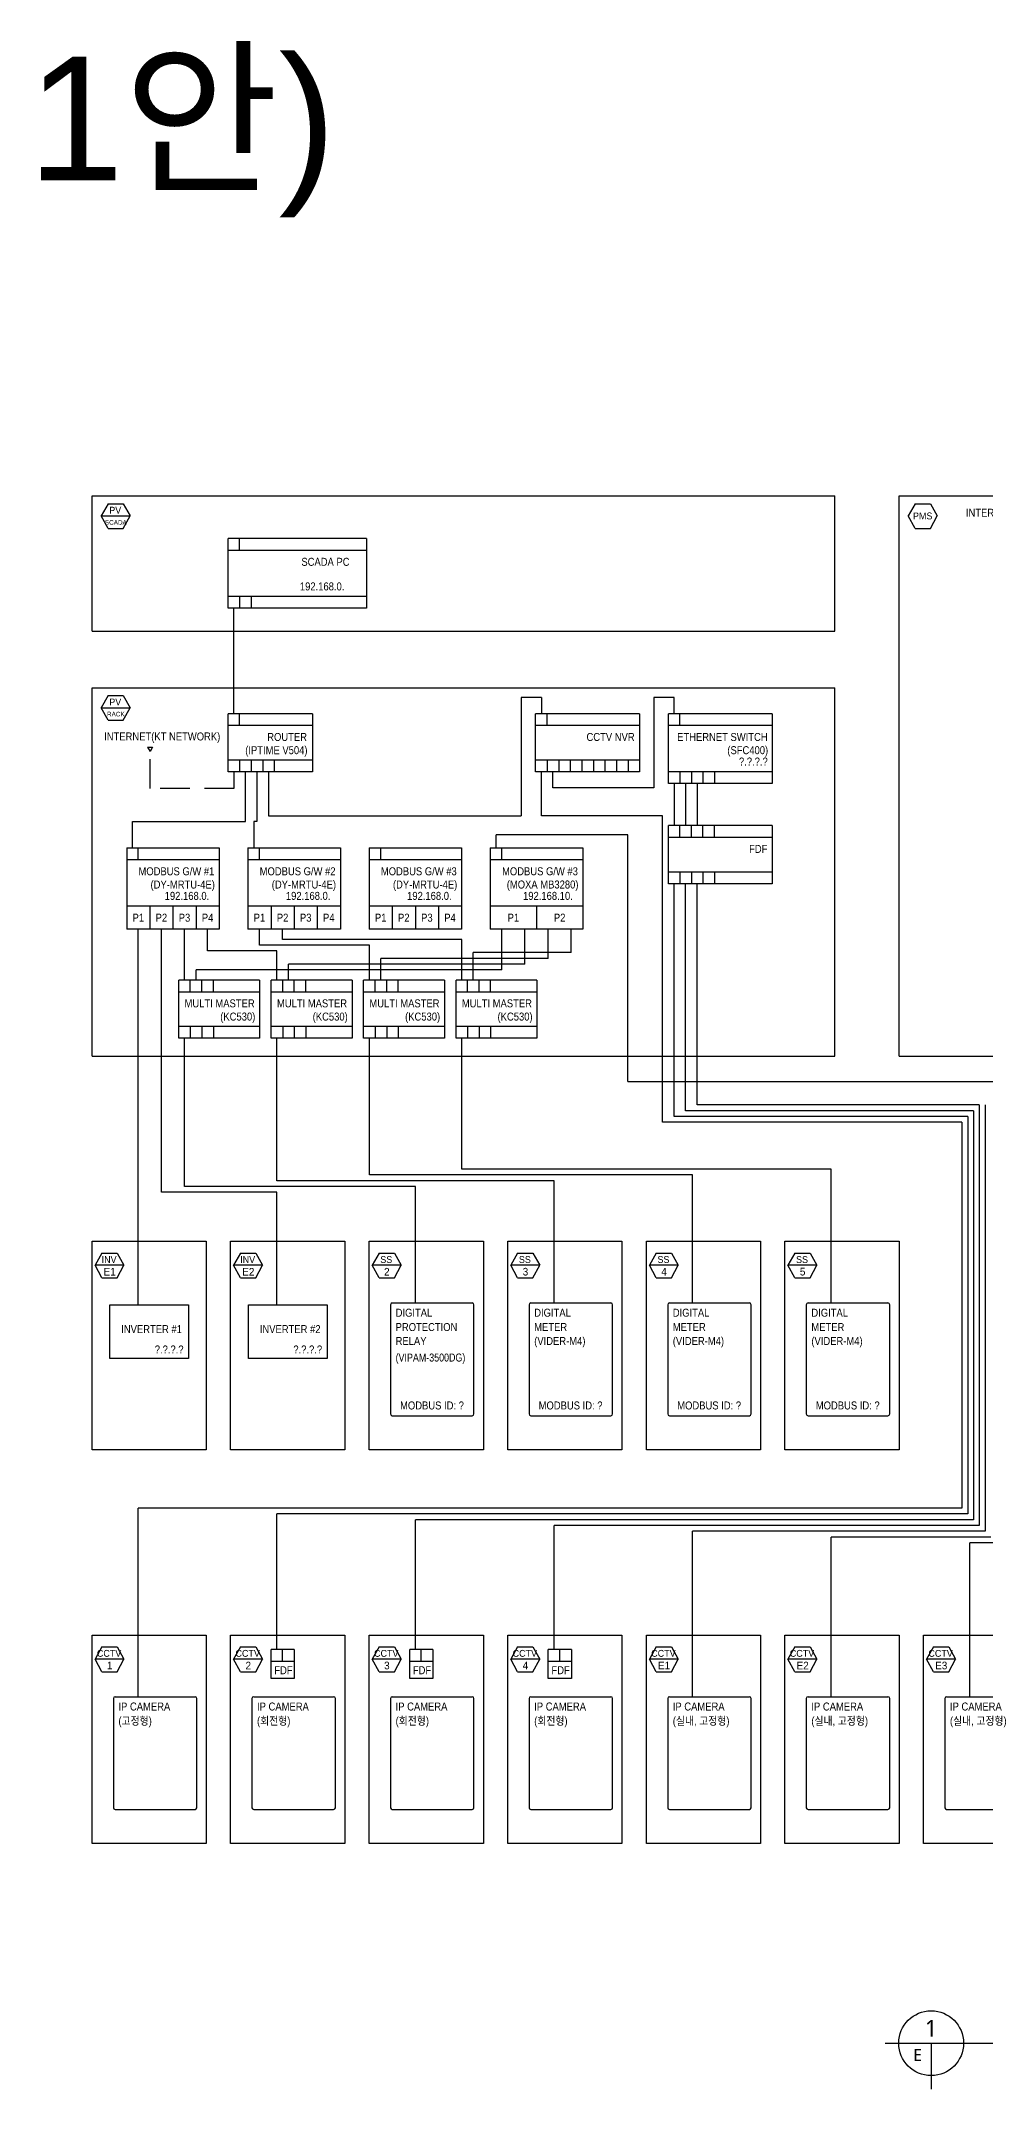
# Model space of a CAD drawing. Header units: millimetres. Extents: x 3366 to 637019, y 0 to 56757.
# Drawn here: x 44588 to 59885, y 1347 to 34523 of the extents above; entities that cross this region are included whole.
import ezdxf
from ezdxf.enums import TextEntityAlignment as Align

# ---------------------------------------------------------------- set-up
doc = ezdxf.new("R2010")
doc.units = ezdxf.units.MM
doc.linetypes.add('CE04', pattern=[15, 10, -2, 1, -2])
doc.linetypes.add('HIDDEN2', pattern=[4.7625, 3.175, -1.5875])
for name, color, linetype in [('ESYM', 4, 'Continuous'), ('SEL-735', 7, 'Continuous'), ('TEXT', 3, 'Continuous'), ('도면 TITLE', 4, 'Continuous'), ('지시선', 6, 'Continuous')]:
    doc.layers.add(name, color=color, linetype=linetype)
doc.styles.add('GHS', font='', dxfattribs={"width": 0.7})
doc.styles.add('MG', font='malgun.ttf')
doc.styles.get("Standard").update_dxf_attribs({"font": 'arial.ttf'})
doc.styles.get('GHS').set_extended_font_data('Gulim')

# ---------------------------------------------------------------- blocks, each defined once
blk = doc.blocks.new('DIGITAL LAYOUT')
at = {"layer": 'SEL-735', "color": 8, "linetype": 'Continuous', "lineweight": -3}
for p, q in [((9070707, -3285225), (9070707, -3293180)), ((9070835, -3285096), (9076659, -3285096)), ((9076788, -3293180), (9076788, -3285225)), ((9070835, -3293308), (9076659, -3293308))]:
    blk.add_line(p, q, dxfattribs=at)
for centre, start, end in [((9070835, -3285225), 90, 180), ((9076659, -3285225), 0, 90), ((9070835, -3293180), 180, 270), ((9076659, -3293180), 270, 0)]:
    blk.add_arc(centre, 128, start, end, dxfattribs=at)
blk = doc.blocks.new('COMP')
at = {"color": 8, "linetype": 'Continuous'}
blk.add_lwpolyline([(0, 2816), (1541, 2816), (1541, 0), (0, 0)], close=True, dxfattribs=at)
at = {"layer": 'ESYM', "color": 1}
for p, q in [((132, 2657), (40, 2491)), ((132, 2321), (40, 2491)), ((431, 2491), (40, 2491)), ((132, 2657), (339, 2657)), ((339, 2657), (431, 2491)), ((339, 2321), (431, 2491)), ((132, 2321), (339, 2321))]:
    blk.add_line(p, q, dxfattribs=at)

msp = doc.modelspace()

# ---------------------------------------------------------------- linework, layer by layer
at = {"color": 8, "linetype": 'Continuous'}
for p, q in [((45415.9, 27152.6), (57451.3, 27152.6)), ((45415.9, 24962.3), (45415.9, 27152.6)), ((57451.3, 24962.3), (57451.3, 27152.6)), ((58492.8, 27152.6), (71987.7, 27152.6)), ((58492.8, 18080.1), (58492.8, 27152.6)), ((45415.9, 24962.3), (57451.3, 24962.3)), ((45415.9, 24046.6), (57451.3, 24046.6)), ((45415.9, 18080.1), (45415.9, 24046.6)), ((57451.3, 18080.1), (57451.3, 24046.6)), ((45415.9, 18080.1), (57451.3, 18080.1)), ((58492.8, 18080.1), (67074.4, 18080.1))]:
    msp.add_line(p, q, dxfattribs=at)
for p, q in [((47618.8, 25334), (47618.8, 26463)), ((49865.2, 26463), (47618.8, 26463)), ((47806, 26274.8), (47806, 26463)), ((49865.2, 26463), (49865.2, 25334)), ((49865.2, 25334), (47618.8, 25334)), ((47806, 25522.2), (47806, 25334)), ((47993.2, 25522.2), (47993.2, 25334)), ((47618.8, 22685.1), (47618.8, 23625.9)), ((48988.7, 23625.9), (47618.8, 23625.9)), ((47806, 23437.7), (47806, 23625.9)), ((48988.7, 23625.9), (48988.7, 22685.1)), ((52602.4, 22685.1), (52602.4, 23625.9)), ((54287.2, 23625.9), (52602.4, 23625.9)), ((52789.6, 23437.7), (52789.6, 23625.9)), ((54287.2, 23625.9), (54287.2, 22685.1)), ((54753.3, 22496.9), (54753.3, 23625.9)), ((56438.1, 23625.9), (54753.3, 23625.9)), ((54940.5, 23437.7), (54940.5, 23625.9)), ((56438.1, 23625.9), (56438.1, 22496.9)), ((48988.7, 22685.1), (47618.8, 22685.1)), ((47806, 22873.2), (47806, 22685.1)), ((47993.2, 22873.2), (47993.2, 22685.1)), ((48180.4, 22873.2), (48180.4, 22685.1)), ((48367.6, 22873.2), (48367.6, 22685.1)), ((54287.2, 22685.1), (52602.4, 22685.1)), ((52789.6, 22873.2), (52789.6, 22685.1)), ((52976.8, 22873.2), (52976.8, 22685.1)), ((53164, 22873.2), (53164, 22685.1)), ((53351.2, 22873.2), (53351.2, 22685.1)), ((53538.4, 22873.2), (53538.4, 22685.1)), ((53725.6, 22873.2), (53725.6, 22685.1)), ((53912.8, 22873.2), (53912.8, 22685.1)), ((54100, 22873.2), (54100, 22685.1)), ((54940.5, 22685.1), (54940.5, 22496.9)), ((55127.7, 22685.1), (55127.7, 22496.9)), ((55314.9, 22685.1), (55314.9, 22496.9)), ((55502.1, 22685.1), (55502.1, 22496.9)), ((56438.1, 22496.9), (54753.3, 22496.9)), ((54753.3, 20871.9), (54753.3, 21812.7)), ((56438.1, 21812.7), (54753.3, 21812.7)), ((54940.5, 21624.5), (54940.5, 21812.7)), ((55127.7, 21624.5), (55127.7, 21812.7)), ((55314.9, 21624.5), (55314.9, 21812.7)), ((55502.1, 21624.5), (55502.1, 21812.7)), ((56438.1, 21812.7), (56438.1, 20871.9)), ((45977.7, 21450.1), (45977.7, 20133)), ((45977.7, 21450.1), (47475.3, 21450.1)), ((45977.7, 21262), (47475.3, 21262)), ((46164.9, 21262), (46164.9, 21450.1)), ((47475.3, 21450.1), (47475.3, 20133)), ((47941.4, 21450.1), (47941.4, 20133)), ((47941.4, 21450.1), (49439, 21450.1)), ((47941.4, 21262), (49439, 21262)), ((48128.6, 21262), (48128.6, 21450.1)), ((49439, 21450.1), (49439, 20133)), ((49905.2, 21450.1), (49905.2, 20133)), ((49905.2, 21450.1), (51402.8, 21450.1)), ((49905.2, 21262), (51402.8, 21262)), ((50092.4, 21262), (50092.4, 21450.1)), ((51402.8, 21450.1), (51402.8, 20133)), ((51868.9, 21450.1), (51868.9, 20133)), ((51868.9, 21450.1), (53366.5, 21450.1)), ((51868.9, 21262), (53366.5, 21262)), ((52056.1, 21262), (52056.1, 21450.1)), ((53366.5, 21450.1), (53366.5, 20133)), ((54940.5, 21060), (54940.5, 20871.9)), ((55127.7, 21060), (55127.7, 20871.9)), ((55314.9, 21060), (55314.9, 20871.9)), ((55502.1, 21060), (55502.1, 20871.9)), ((56438.1, 20871.9), (54753.3, 20871.9)), ((47475.3, 20509.3), (45977.7, 20509.3)), ((46352.1, 20509.3), (46352.1, 20133)), ((46726.5, 20509.3), (46726.5, 20133)), ((47100.9, 20509.3), (47100.9, 20133)), ((49439, 20509.3), (47941.4, 20509.3)), ((48315.8, 20509.3), (48315.8, 20133)), ((48690.2, 20509.3), (48690.2, 20133)), ((49064.6, 20509.3), (49064.6, 20133)), ((51402.8, 20509.3), (49905.2, 20509.3)), ((50279.6, 20509.3), (50279.6, 20133)), ((50654, 20509.3), (50654, 20133)), ((51028.4, 20509.3), (51028.4, 20133)), ((53366.5, 20509.3), (51868.9, 20509.3)), ((52617.7, 20509.3), (52617.7, 20133)), ((47475.3, 20133), (45977.7, 20133)), ((46164.9, 14052), (46164.9, 20133)), ((46539.3, 15873.2), (46539.3, 20133)), ((46913.7, 19310.8), (46913.7, 20133)), ((47288.1, 19782.2), (47288.1, 20133)), ((49439, 20133), (47941.4, 20133)), ((48128.6, 19875.8), (48128.6, 20133)), ((48503, 19969.4), (48503, 20133)), ((51402.8, 20133), (49905.2, 20133)), ((51406.5, 19310.8), (51406.5, 19969.4)), ((53366.5, 20133), (51868.9, 20133)), ((52056.1, 19474.4), (52056.1, 20133)), ((52430.5, 19568), (52430.5, 20133)), ((52804.9, 19661.6), (52804.9, 20133)), ((53179.3, 19755.2), (53179.3, 20133)), ((48411.3, 19310.8), (48411.3, 19782.2)), ((49908.9, 19310.8), (49908.9, 19875.8)), ((50096.1, 19310.8), (50096.1, 19661.6)), ((51593.7, 19310.8), (51593.7, 19755.2)), ((46820.1, 18370), (46820.1, 19310.8)), ((48130.5, 19310.8), (46820.1, 19310.8)), ((47007.3, 19122.7), (47007.3, 19310.8)), ((47100.9, 19310.8), (47100.9, 19474.4)), ((47194.5, 19122.7), (47194.5, 19310.8)), ((47381.7, 19122.7), (47381.7, 19310.8)), ((48130.5, 19310.8), (48130.5, 18370)), ((48317.7, 18370), (48317.7, 19310.8)), ((49628.1, 19310.8), (48317.7, 19310.8)), ((48504.9, 19122.7), (48504.9, 19310.8)), ((48598.5, 19310.8), (48598.5, 19568)), ((48692.1, 19122.7), (48692.1, 19310.8)), ((48879.3, 19122.7), (48879.3, 19310.8)), ((49628.1, 19310.8), (49628.1, 18370)), ((49815.3, 18370), (49815.3, 19310.8)), ((51125.7, 19310.8), (49815.3, 19310.8)), ((50002.5, 19122.7), (50002.5, 19310.8)), ((50189.7, 19122.7), (50189.7, 19310.8)), ((50376.9, 19122.7), (50376.9, 19310.8)), ((51125.7, 19310.8), (51125.7, 18370)), ((51312.9, 18370), (51312.9, 19310.8)), ((52623.3, 19310.8), (51312.9, 19310.8)), ((51500.1, 19122.7), (51500.1, 19310.8)), ((51687.3, 19122.7), (51687.3, 19310.8)), ((51874.5, 19122.7), (51874.5, 19310.8)), ((52623.3, 19310.8), (52623.3, 18370)), ((48130.5, 18370), (46820.1, 18370)), ((47007.3, 18558.2), (47007.3, 18370)), ((47194.5, 18558.2), (47194.5, 18370)), ((47381.7, 18558.2), (47381.7, 18370)), ((49628.1, 18370), (48317.7, 18370)), ((48504.9, 18558.2), (48504.9, 18370)), ((48692.1, 18558.2), (48692.1, 18370)), ((48879.3, 18558.2), (48879.3, 18370)), ((51125.7, 18370), (49815.3, 18370)), ((50002.5, 18558.2), (50002.5, 18370)), ((50189.7, 18558.2), (50189.7, 18370)), ((50376.9, 18558.2), (50376.9, 18370)), ((52623.3, 18370), (51312.9, 18370)), ((51500.1, 18558.2), (51500.1, 18370)), ((51687.3, 18558.2), (51687.3, 18370)), ((51874.5, 18558.2), (51874.5, 18370)), ((48410.4, 15873.2), (46539.3, 15873.2)), ((48410.4, 14052), (48410.4, 15873.2)), ((48691.2, 8465.5), (48316.8, 8465.5)), ((48504, 8277.4), (48504, 8465.5)), ((50936.7, 8465.5), (50562.3, 8465.5)), ((50749.5, 8277.4), (50749.5, 8465.5)), ((53182.2, 8465.5), (52807.8, 8465.5)), ((52995, 8277.4), (52995, 8465.5))]:
    msp.add_line(p, q)
at = {"color": 3}
for p, q in [((47712.4, 23625.9), (47712.4, 25334)), ((52696, 23887.6), (52369.3, 23887.6)), ((52369.3, 23887.6), (52369.3, 21973.5)), ((52696, 23887.6), (52696, 23625.9)), ((54846.9, 23887.6), (54520.2, 23887.6)), ((54520.2, 23887.6), (54520.2, 22423.4)), ((54846.9, 23625.9), (54846.9, 23887.6)), ((47899.6, 21879.9), (47899.6, 22685.1)), ((48086.8, 22685.1), (48086.8, 21879.9)), ((48274, 22685.1), (48274, 21973.5)), ((52696, 21973.5), (52696, 22685.1)), ((52883.2, 22423.4), (52883.2, 22685.1)), ((54520.2, 22423.4), (52883.2, 22423.4)), ((48274, 21973.5), (52369.3, 21973.5)), ((48768.5, 21973.5), (48768.5, 21973.5)), ((54659.7, 21973.5), (52696, 21973.5)), ((54659.7, 17006.8), (54659.7, 21973.5)), ((46071.3, 21450.1), (46071.3, 21879.9)), ((46071.3, 21879.9), (47899.6, 21879.9)), ((48086.8, 21879.9), (48035, 21879.9)), ((48035, 21879.9), (48035, 21450.1)), ((51962.5, 21450.1), (51962.5, 21665)), ((54098.1, 21665), (51962.5, 21665)), ((54098.1, 17668.6), (54098.1, 21665)), ((54098.1, 17668.6), (60138, 17668.6)), ((59885, 17287.6), (59885, 10381.3)), ((59510.6, 17006.8), (54659.7, 17006.8)), ((59510.6, 17006.8), (59510.6, 10755.7)), ((59510.6, 10755.7), (46164.9, 10755.7)), ((46164.9, 7701.5), (46164.9, 10755.7)), ((59885, 10381.3), (55146.8, 10381.3)), ((55146.8, 7701.5), (55146.8, 10381.3)), ((59978.6, 10287.7), (57392.3, 10287.7)), ((57392.3, 7701.5), (57392.3, 10287.7)), ((59637.8, 7701.5), (59637.8, 10194.1)), ((60072.2, 10194.1), (59637.8, 10194.1))]:
    msp.add_line(p, q, dxfattribs=at)
at = {"color": 2}
for p, q in [((46314.4, 23083.7), (46397.6, 23083.7)), ((46314.4, 23083.7), (46356, 23012.2)), ((46397.6, 23083.7), (46356, 23012.2)), ((47712.4, 22685.1), (47712.4, 22414.7))]:
    msp.add_line(p, q, dxfattribs=at)
at = {"color": 2, "linetype": 'HIDDEN2', "ltscale": 150}
for p, q in [((46356, 22414.7), (46356, 23012.2)), ((47712.4, 22414.7), (46356, 22414.7))]:
    msp.add_line(p, q, dxfattribs=at)
at = {"color": 1}
for p, q in [((54846.9, 22496.9), (54846.9, 21812.7)), ((55034.1, 22496.9), (55034.1, 21812.7)), ((55221.3, 22496.9), (55221.3, 21812.7)), ((54846.9, 17100.4), (54846.9, 20871.9)), ((55034.1, 17194), (55034.1, 20871.9)), ((55221.3, 17287.6), (55221.3, 20871.9)), ((59791.4, 17287.6), (55221.3, 17287.6)), ((59791.4, 17287.6), (59791.4, 10474.9)), ((59604.2, 17100.4), (54846.9, 17100.4)), ((59697.8, 17194), (55034.1, 17194)), ((59604.2, 17100.4), (59604.2, 10662.1)), ((59697.8, 17194), (59697.8, 10568.5)), ((48410.4, 8465.5), (48410.4, 10662.1)), ((59604.2, 10662.1), (48410.4, 10662.1)), ((59697.8, 10568.5), (50655.9, 10568.5)), ((50655.9, 8465.5), (50655.9, 10568.5)), ((59791.4, 10474.9), (52901.4, 10474.9)), ((52901.4, 8465.5), (52901.4, 10474.9))]:
    msp.add_line(p, q, dxfattribs=at)
at = {"ltscale": 150}
for p, q in [((51406.5, 19969.4), (48503, 19969.4)), ((48411.3, 19782.2), (47288.1, 19782.2)), ((49908.9, 19875.8), (48128.6, 19875.8)), ((52804.9, 19661.6), (50096.1, 19661.6)), ((53179.3, 19755.2), (51593.7, 19755.2)), ((52056.1, 19474.4), (47100.9, 19474.4)), ((52430.5, 19568), (48598.5, 19568)), ((46913.7, 15966.8), (46913.7, 18370)), ((48411.3, 16060.4), (48411.3, 18370)), ((49908.9, 16154), (49908.9, 18370)), ((51406.5, 16247.6), (51406.5, 18370)), ((50655.9, 15966.8), (46913.7, 15966.8)), ((52901.4, 16060.4), (48411.3, 16060.4)), ((55146.8, 16154), (49908.9, 16154)), ((50655.9, 14080.5), (50655.9, 15966.8)), ((57392.3, 16247.6), (51406.5, 16247.6)), ((52901.4, 14080.5), (52901.4, 16060.4)), ((55146.8, 14080.5), (55146.8, 16154)), ((57392.3, 14080.5), (57392.3, 16247.6))]:
    msp.add_line(p, q, dxfattribs=at)
for points in [[(47618.8, 26274.8), (49865.2, 26274.8)], [(49865.2, 25522.2), (47618.8, 25522.2)], [(47618.8, 23437.7), (48988.7, 23437.7)], [(52602.4, 23437.7), (54287.2, 23437.7)], [(54753.3, 23437.7), (56438.1, 23437.7)], [(48988.7, 22873.2), (47618.8, 22873.2)], [(54287.2, 22873.2), (52602.4, 22873.2)], [(56438.1, 22685.1), (54753.3, 22685.1)], [(54753.3, 21624.5), (56438.1, 21624.5)], [(56438.1, 21060), (54753.3, 21060)], [(46820.1, 19122.7), (48130.5, 19122.7)], [(48317.7, 19122.7), (49628.1, 19122.7)], [(49815.3, 19122.7), (51125.7, 19122.7)], [(51312.9, 19122.7), (52623.3, 19122.7)], [(48130.5, 18558.2), (46820.1, 18558.2)], [(49628.1, 18558.2), (48317.7, 18558.2)], [(51125.7, 18558.2), (49815.3, 18558.2)], [(52623.3, 18558.2), (51312.9, 18558.2)], [(48691.2, 8465.5), (48691.2, 7995.1), (48316.8, 7995.1), (48316.8, 8465.5)], [(50936.7, 8465.5), (50936.7, 7995.1), (50562.3, 7995.1), (50562.3, 8465.5)], [(53182.2, 8465.5), (53182.2, 7995.1), (52807.8, 7995.1), (52807.8, 8465.5)], [(48316.8, 8277.4), (48691.2, 8277.4)], [(50562.3, 8277.4), (50936.7, 8277.4)], [(52807.8, 8277.4), (53182.2, 8277.4)]]:
    msp.add_lwpolyline(points)
at = {"layer": 'ESYM', "color": 1}
for p, q in [((45674.4, 27027), (45563.3, 26828.6)), ((45674.4, 27027), (45921.9, 27027)), ((45921.9, 27027), (46032.9, 26828.6)), ((58751.3, 27027), (58640.2, 26828.6)), ((58751.3, 27027), (58998.8, 27027)), ((58998.8, 27027), (59109.8, 26828.6)), ((45674.4, 26624.2), (45563.3, 26828.6)), ((45563.3, 26828.6), (46032.9, 26828.6)), ((45674.4, 26624.2), (45921.9, 26624.2)), ((45921.9, 26624.2), (46032.9, 26828.6)), ((58751.3, 26624.2), (58640.2, 26828.6)), ((58751.3, 26624.2), (58998.8, 26624.2)), ((58998.8, 26624.2), (59109.8, 26828.6)), ((45674.4, 23920.9), (45563.3, 23722.5)), ((45674.4, 23920.9), (45921.9, 23920.9)), ((45921.9, 23920.9), (46032.9, 23722.5)), ((45674.4, 23518.2), (45563.3, 23722.5)), ((45563.3, 23722.5), (46032.9, 23722.5)), ((45921.9, 23518.2), (46032.9, 23722.5)), ((45674.4, 23518.2), (45921.9, 23518.2))]:
    msp.add_line(p, q, dxfattribs=at)
at = {"layer": '도면 TITLE'}
for p, q in [((58269.1, 2089.9), (64813, 2089.9)), ((59011.7, 2089.9), (59011.7, 1347.3))]:
    msp.add_line(p, q, dxfattribs=at)
msp.add_circle((59011.7, 2089.9), 525.1, dxfattribs=at)
at = {"layer": '지시선'}
for points in [[(45703.8, 14052), (46977.7, 14052), (46977.7, 13181.7), (45703.8, 13181.7)], [(47949.2, 14052), (49223.1, 14052), (49223.1, 13181.7), (47949.2, 13181.7)]]:
    msp.add_lwpolyline(points, close=True, dxfattribs=at)

# ---------------------------------------------------------------- block references
at = {"color": 3, "xscale": 1.2, "yscale": 1.2, "zscale": 1.2}
for p in [(45415.9, 11701.1), (47661.4, 11701.1), (49906.9, 11701.1), (52152.4, 11701.1), (54397.8, 11701.1), (56643.3, 11701.1), (45415.9, 5322.1), (47661.4, 5322.1), (49906.9, 5322.1), (52152.4, 5322.1), (54397.8, 5322.1), (56643.3, 5322.1), (58888.8, 5322.1)]:
    msp.add_blockref('COMP', p, dxfattribs=at)
at = {"xscale": 0.2223437640466005, "yscale": 0.2223437640466005, "zscale": 0.2223437640466005}
for p in [(-1966563.5, 744501.2), (-1964318.1, 744501.2), (-1962072.6, 744501.2), (-1959827.1, 744501.2), (-1971054.5, 738122.2), (-1968809, 738122.2), (-1966563.5, 738122.2), (-1964318.1, 738122.2), (-1962072.6, 738122.2), (-1959827.1, 738122.2), (-1957581.6, 738122.2)]:
    msp.add_blockref('DIGITAL LAYOUT', p, dxfattribs=at)

# ---------------------------------------------------------------- texts
msp.add_text('1안)', height=2000).set_placement((44375, 32266.5))
at = {"linetype": 'CE04', "style": 'GHS'}
for s, height, p in [('PV', 111.17, (45791.7, 26921.5)), ('PMS', 111.17, (58875, 26828.6)), ('SCADA', 75, (45801.6, 26724.8)), ('RACK', 75, (45801.6, 23618.8)), ('PV', 111.17, (45791.7, 23815.5)), ('INV', 111.17, (45692, 14783.7)), ('E1', 123.52, (45701.9, 14586.9)), ('INV', 111.17, (47937.5, 14783.7)), ('E2', 123.52, (47947.4, 14586.9)), ('SS', 111.17, (50182.9, 14783.7)), ('2', 123.5, (50192.9, 14586.9)), ('SS', 111.17, (52428.4, 14783.7)), ('3', 123.5, (52438.3, 14586.9)), ('SS', 111.17, (54673.9, 14783.7)), ('4', 123.5, (54683.8, 14586.9)), ('SS', 111.17, (56919.4, 14783.7)), ('5', 123.5, (56929.3, 14586.9)), ('CCTV', 111.17, (45692, 8404.7)), ('CCTV', 111.17, (47937.5, 8404.7)), ('CCTV', 111.17, (50182.9, 8404.7)), ('CCTV', 111.17, (52428.4, 8404.7)), ('CCTV', 111.17, (54673.9, 8404.7)), ('CCTV', 111.17, (56919.4, 8404.7)), ('CCTV', 111.17, (59164.8, 8404.7)), ('1', 123.5, (45701.9, 8208)), ('2', 123.5, (47947.4, 8208)), ('3', 123.5, (50192.9, 8208)), ('4', 123.5, (52438.3, 8208)), ('E1', 123.52, (54683.8, 8208)), ('E2', 123.52, (56929.3, 8208)), ('E3', 123.52, (59174.8, 8208))]:
    msp.add_text(s, height=height, dxfattribs=at).set_placement(p, align=Align.MIDDLE)
at = {"layer": 'TEXT', "color": 2, "linetype": 'Continuous', "lineweight": -3, "style": 'GHS', "width": 0.9}
for p in [(59574.7, 26880), (45611.7, 23257)]:
    msp.add_text('INTERNET(KT NETWORK)', height=129.6, dxfattribs=at).set_placement(p, align=Align.MIDDLE_LEFT)
at = {"layer": 'TEXT', "color": 7, "linetype": 'Continuous', "lineweight": -3, "style": 'GHS', "width": 0.9}
for s, p in [('SCADA PC', (49587.7, 26085.6)), ('ROUTER', (48898.4, 23248.5)), ('CCTV NVR', (54207.3, 23248.5)), ('ETHERNET SWITCH', (56362.2, 23248.5)), ('(IPTIME V504)', (48906.9, 23034.4)), ('(SFC400)', (56370.8, 23034.4)), ('FDF', (56358.2, 21435.3)), ('MODBUS G/W #1', (47397.4, 21072.7)), ('(DY-MRTU-4E)', (47406, 20858.6)), ('MODBUS G/W #2', (49361.1, 21072.7)), ('(DY-MRTU-4E)', (49369.7, 20858.6)), ('MODBUS G/W #3', (51324.8, 21072.7)), ('(DY-MRTU-4E)', (51333.4, 20858.6)), ('MODBUS G/W #3', (53288.5, 21072.7)), ('(MOXA MB3280)', (53297.1, 20858.6)), ('MULTI MASTER', (48050.6, 18933.4)), ('MULTI MASTER', (49548.2, 18933.4)), ('MULTI MASTER', (51045.8, 18933.4)), ('MULTI MASTER', (52543.4, 18933.4)), ('(KC530)', (48061.2, 18719.3)), ('(KC530)', (49558.8, 18719.3)), ('(KC530)', (51056.4, 18719.3)), ('(KC530)', (52554, 18719.3)), ('FDF', (48665.2, 8131.5)), ('FDF', (50910.6, 8131.5)), ('FDF', (53156.1, 8131.5))]:
    msp.add_text(s, height=129.6, dxfattribs=at).set_placement(p, align=Align.MIDDLE_RIGHT)
at = {"layer": 'TEXT', "linetype": 'Continuous', "lineweight": -3, "style": 'GHS', "width": 0.9}
for s, p in [('192.168.0.  ', (49589.4, 25687.3)), ('?.?.?.?', (56363.9, 22850.2)), ('192.168.0.  ', (47399.1, 20674.5)), ('192.168.0.  ', (49362.8, 20674.5)), ('192.168.0.  ', (51326.5, 20674.5)), ('192.168.10.  ', (53290.2, 20674.5)), ('?.?.?.?', (46898.2, 13326.8)), ('?.?.?.?', (49143.6, 13326.8))]:
    msp.add_text(s, height=129.6, dxfattribs=at).set_placement(p, align=Align.MIDDLE_RIGHT)
at = {"layer": 'TEXT', "color": 7, "linetype": 'Continuous', "lineweight": -3, "style": 'GHS', "width": 0.9}
for s, p in [('P1', (46164.9, 20321.2)), ('P2', (46539.3, 20321.2)), ('P3', (46913.7, 20321.2)), ('P4', (47288.1, 20321.2)), ('P1', (48128.6, 20321.2)), ('P2', (48503, 20321.2)), ('P3', (48877.4, 20321.2)), ('P4', (49251.8, 20321.2)), ('P1', (50092.4, 20321.2)), ('P2', (50466.8, 20321.2)), ('P3', (50841.2, 20321.2)), ('P4', (51215.6, 20321.2)), ('P1', (52243.3, 20321.2)), ('P2', (52992.1, 20321.2))]:
    msp.add_text(s, height=129.6, dxfattribs=at).set_placement(p, align=Align.MIDDLE_CENTER)
at = {"layer": 'TEXT', "color": 7, "linetype": 'Continuous', "lineweight": -3, "style": 'GHS'}
for s, width, p in [('DIGITAL', 0.9, (50334.5, 13922.6)), ('DIGITAL', 0.9, (52580, 13922.6)), ('DIGITAL', 0.9, (54825.5, 13922.6)), ('DIGITAL', 0.9, (57070.9, 13922.6)), ('INVERTER #1', 0.9, (45888.6, 13657.1)), ('INVERTER #2', 0.9, (48134.1, 13657.1)), ('PROTECTION', 0.9, (50334.5, 13690.2)), ('METER', 0.9, (52580, 13690.2)), ('METER', 0.9, (54825.5, 13690.2)), ('METER', 0.9, (57070.9, 13690.2)), ('RELAY', 0.9, (50334.5, 13464.3)), ('(VIDER-M4)', 0.9, (52580, 13464.3)), ('(VIDER-M4)', 0.9, (54825.5, 13464.3)), ('(VIDER-M4)', 0.9, (57070.9, 13464.3)), ('(VIPAM-3500DG)', 0.85, (50334.5, 13196.2)), ('(고정형)', 0.9, (45843.6, 7311.2)), ('IP CAMERA', 0.9, (45843.6, 7543.6)), ('(회전형)', 0.9, (48089, 7311.2)), ('IP CAMERA', 0.9, (48089, 7543.6)), ('(회전형)', 0.9, (50334.5, 7311.2)), ('IP CAMERA', 0.9, (50334.5, 7543.6)), ('(회전형)', 0.9, (52580, 7311.2)), ('IP CAMERA', 0.9, (52580, 7543.6)), ('(실내, 고정형)', 0.9, (54825.5, 7311.2)), ('IP CAMERA', 0.9, (54825.5, 7543.6)), ('(실내, 고정형)', 0.9, (57070.9, 7311.2)), ('IP CAMERA', 0.9, (57070.9, 7543.6)), ('(실내, 고정형)', 0.9, (59316.4, 7311.2)), ('IP CAMERA', 0.9, (59316.4, 7543.6))]:
    msp.add_text(s, height=129.6, dxfattribs=dict(at, width=width)).set_placement(p, align=Align.MIDDLE_LEFT)
at = {"layer": 'TEXT', "linetype": 'Continuous', "lineweight": -3, "style": 'GHS', "width": 0.9}
for p in [(50406.7, 12420.3), (52652.1, 12420.3), (54897.6, 12420.3), (57143.1, 12420.3)]:
    msp.add_text('MODBUS ID: ?', height=129.6, dxfattribs=at).set_placement(p, align=Align.MIDDLE_LEFT)
at = {"layer": '도면 TITLE', "style": 'MG'}
for s, height, p in [('1', 272.2, (59011.7, 2332.2)), ('E', 194.4, (58792.9, 1901.2))]:
    msp.add_text(s, height=height, dxfattribs=at).set_placement(p, align=Align.MIDDLE)

doc.saveas('drawing.dxf')
